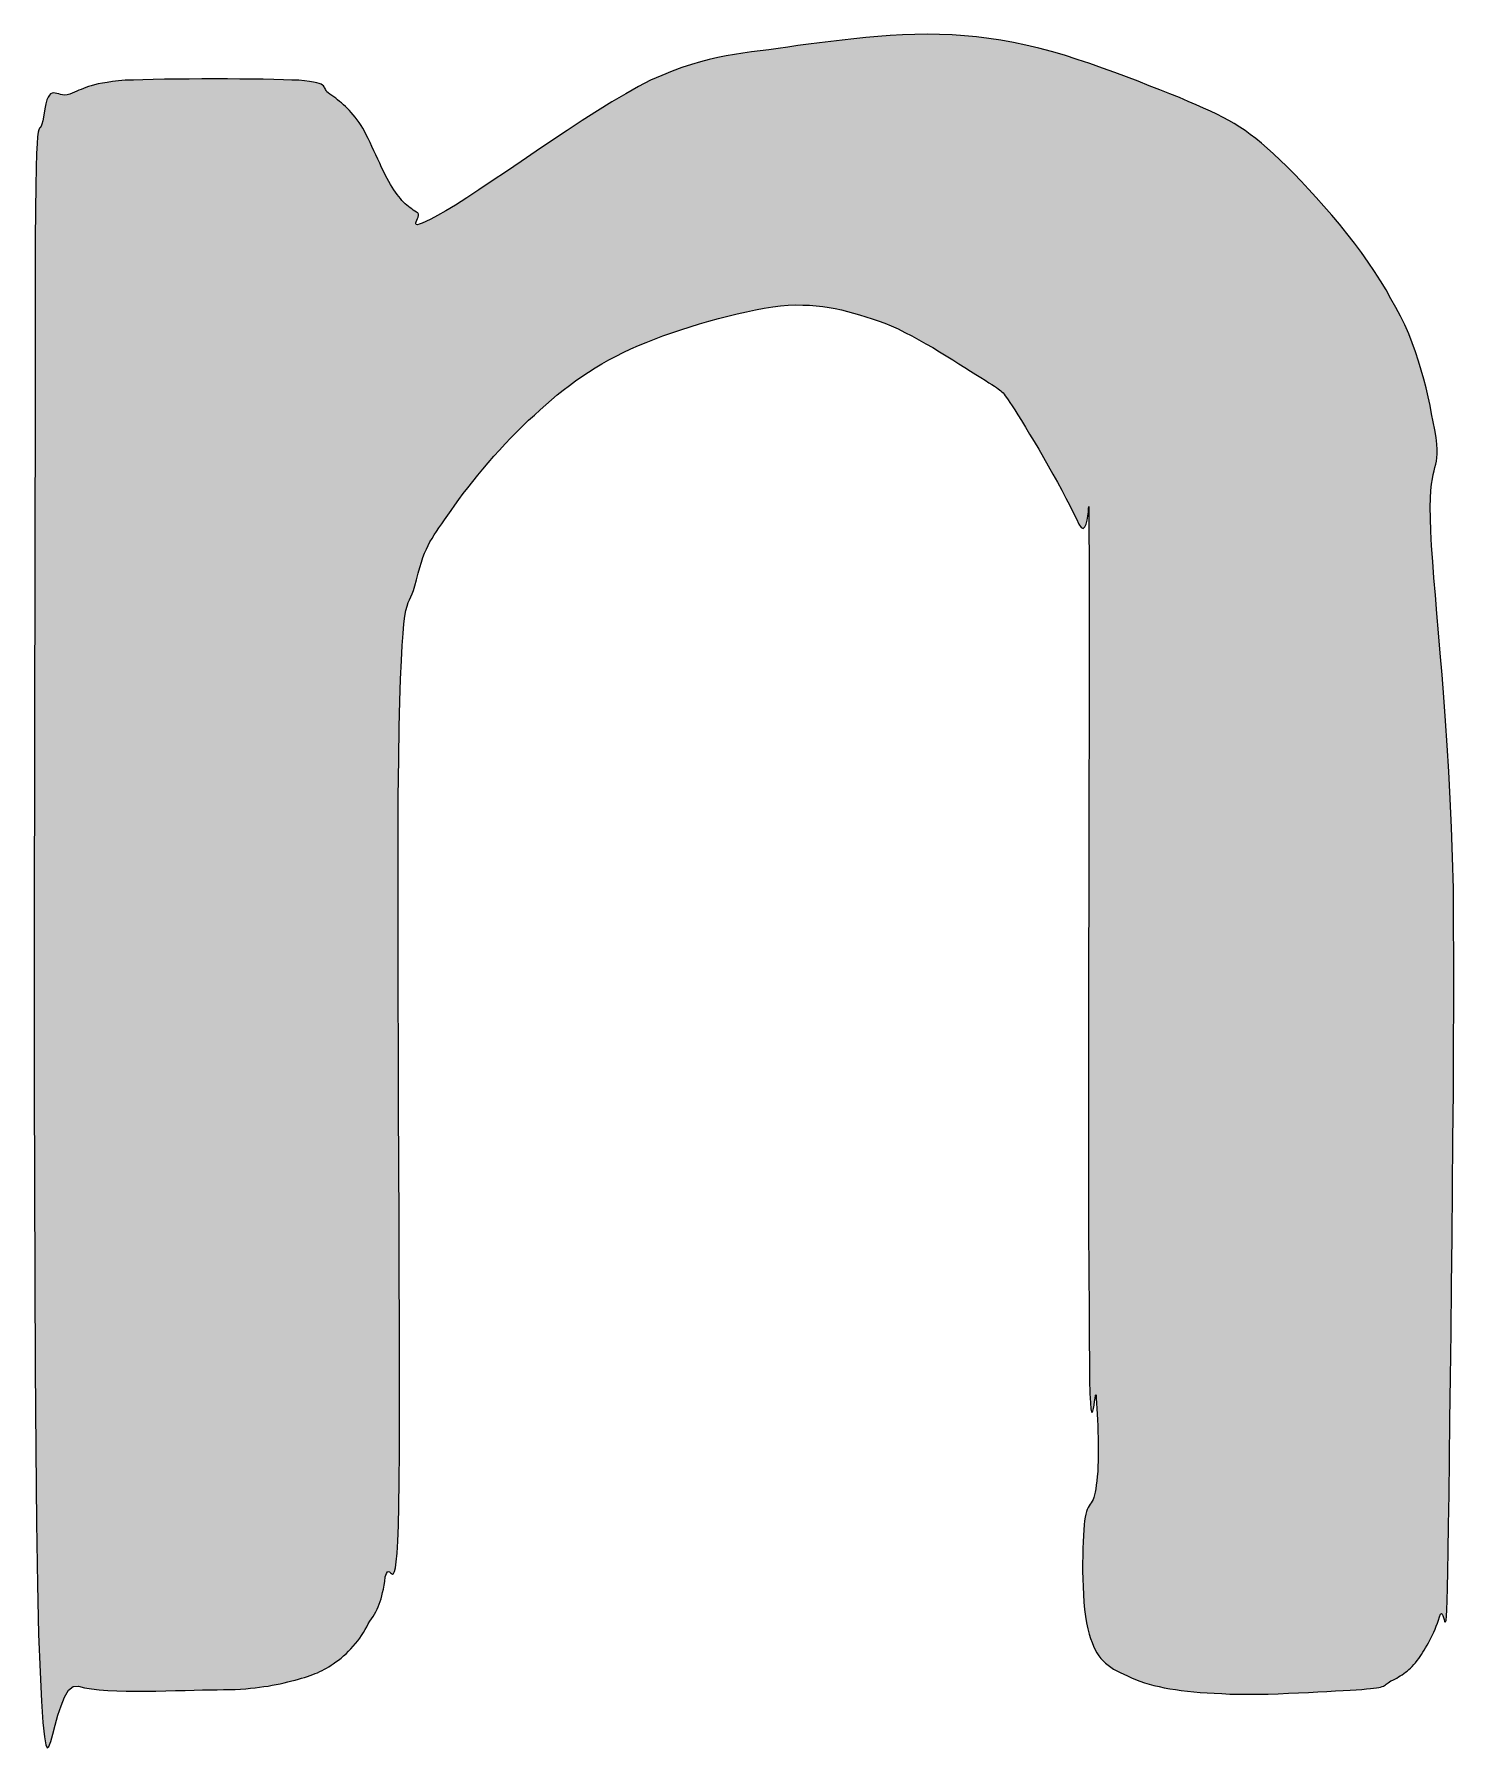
# Model space of a CAD drawing. Header units: millimetres. Extents: x 0 to 841, y 0 to 594.
# Drawn here: x 719.154 to 720.798, y 51.776 to 53.759 of the extents above; entities that cross this region are included whole.
import ezdxf

# ---------------------------------------------------------------- set-up
doc = ezdxf.new("R2010")
doc.units = ezdxf.units.MM
doc.layers.add('291-E-TEXTOS', color=7, linetype='Continuous')
doc.layers.add('291-G-ROTULO', color=7, linetype='Continuous')

msp = doc.modelspace()

# ---------------------------------------------------------------- hatches: boundary and pattern name
at = {"layer": '291-G-ROTULO', "true_color": 0xec5a2f}
msp.add_hatch(color=7, dxfattribs=at).paths.add_polyline_path([(720.5687, 53.6382), (720.5624, 53.643), (720.5563, 53.6475), (720.5501, 53.6516), (720.5439, 53.6555), (720.5375, 53.6592), (720.5308, 53.6627), (720.5238, 53.6663), (720.5164, 53.6698), (720.5084, 53.6734), (720.4998, 53.6772), (720.4905, 53.6813), (720.4804, 53.6856), (720.4694, 53.6899), (720.4578, 53.6945), (720.4455, 53.6994), (720.4326, 53.7045), (720.4192, 53.7096), (720.4054, 53.7148), (720.3912, 53.7199), (720.3767, 53.725), (720.3621, 53.7299), (720.3472, 53.7346), (720.3324, 53.7389), (720.3175, 53.7429), (720.3027, 53.7465), (720.2881, 53.7495), (720.2737, 53.752), (720.2595, 53.7539), (720.2455, 53.7558), (720.2314, 53.7573), (720.2171, 53.7583), (720.2027, 53.7588), (720.1884, 53.759), (720.174, 53.7587), (720.1596, 53.7582), (720.1454, 53.7574), (720.1312, 53.7563), (720.1172, 53.7551), (720.1034, 53.7537), (720.0899, 53.7522), (720.0766, 53.7506), (720.0636, 53.749), (720.051, 53.7474), (720.0387, 53.7458), (720.027, 53.7441), (720.0158, 53.7425), (720.0051, 53.7411), (719.9948, 53.7398), (719.9848, 53.7385), (719.975, 53.7372), (719.9653, 53.7357), (719.9557, 53.734), (719.9459, 53.7321), (719.936, 53.7299), (719.9259, 53.7272), (719.9154, 53.7241), (719.9044, 53.7205), (719.893, 53.7162), (719.8809, 53.7113), (719.8681, 53.7057), (719.8542, 53.6986), (719.8392, 53.6901), (719.8232, 53.6806), (719.8064, 53.6702), (719.789, 53.6591), (719.7713, 53.6475), (719.7534, 53.6356), (719.7356, 53.6236), (719.7181, 53.6118), (719.7011, 53.6002), (719.6847, 53.5892), (719.6693, 53.5789), (719.6551, 53.5696), (719.6421, 53.5613), (719.6308, 53.5544), (719.6212, 53.5491), (719.6137, 53.5451), (719.6079, 53.5422), (719.6034, 53.5402), (719.6002, 53.539), (719.598, 53.5385), (719.5968, 53.5387), (719.5963, 53.5394), (719.5963, 53.5406), (719.5968, 53.542), (719.5975, 53.5437), (719.5982, 53.5455), (719.5989, 53.5474), (719.5992, 53.5492), (719.5992, 53.5508), (719.5985, 53.5521), (719.5971, 53.5531), (719.5952, 53.5543), (719.5933, 53.5555), (719.5914, 53.5568), (719.5895, 53.5581), (719.5877, 53.5596), (719.5858, 53.5612), (719.5839, 53.5628), (719.582, 53.5647), (719.5801, 53.5666), (719.5783, 53.5687), (719.5764, 53.571), (719.5745, 53.5734), (719.5726, 53.5761), (719.5707, 53.5789), (719.5688, 53.582), (719.567, 53.5852), (719.565, 53.5885), (719.563, 53.5921), (719.5609, 53.5961), (719.5588, 53.6004), (719.5566, 53.6049), (719.5544, 53.6096), (719.5522, 53.6145), (719.5499, 53.6194), (719.5476, 53.6242), (719.5454, 53.6291), (719.5432, 53.6338), (719.541, 53.6383), (719.5389, 53.6426), (719.5368, 53.6466), (719.5348, 53.6502), (719.5328, 53.6535), (719.5306, 53.6568), (719.5283, 53.6599), (719.5261, 53.6628), (719.5238, 53.6656), (719.5215, 53.6683), (719.5193, 53.6707), (719.517, 53.6731), (719.5148, 53.6753), (719.5125, 53.6774), (719.5102, 53.6794), (719.508, 53.6813), (719.5057, 53.6831), (719.5035, 53.6849), (719.5012, 53.6865), (719.499, 53.6881), (719.4967, 53.6896), (719.4947, 53.6911), (719.4933, 53.6925), (719.4923, 53.6937), (719.4916, 53.695), (719.4911, 53.6961), (719.4906, 53.6972), (719.49, 53.6982), (719.4892, 53.6992), (719.488, 53.7001), (719.4865, 53.701), (719.4843, 53.7018), (719.4815, 53.7026), (719.4778, 53.7034), (719.4731, 53.7042), (719.4675, 53.7049), (719.4606, 53.7057), (719.4525, 53.706), (719.4429, 53.7063), (719.4318, 53.7066), (719.4196, 53.7068), (719.4064, 53.707), (719.3925, 53.7071), (719.378, 53.7072), (719.3632, 53.7072), (719.3483, 53.7072), (719.3336, 53.7071), (719.3192, 53.707), (719.3053, 53.7068), (719.2922, 53.7066), (719.2801, 53.7063), (719.2693, 53.706), (719.2598, 53.7057), (719.252, 53.7049), (719.245, 53.7041), (719.2389, 53.7032), (719.2334, 53.7023), (719.2286, 53.7014), (719.2243, 53.7004), (719.2205, 53.6994), (719.2172, 53.6984), (719.2141, 53.6974), (719.2113, 53.6963), (719.2087, 53.6952), (719.2062, 53.6941), (719.2037, 53.693), (719.2011, 53.6919), (719.1985, 53.6907), (719.1956, 53.6896), (719.1927, 53.6888), (719.1899, 53.6886), (719.1873, 53.6888), (719.1849, 53.6892), (719.1827, 53.6899), (719.1806, 53.6905), (719.1786, 53.6909), (719.1768, 53.6911), (719.175, 53.6909), (719.1734, 53.6901), (719.1719, 53.6886), (719.1704, 53.6862), (719.1691, 53.6829), (719.1678, 53.6784), (719.1666, 53.6727), (719.1655, 53.6655), (719.1644, 53.6588), (719.1633, 53.6547), (719.1623, 53.6524), (719.1614, 53.6511), (719.1605, 53.6501), (719.1596, 53.6484), (719.1589, 53.6455), (719.1582, 53.6404), (719.1576, 53.6324), (719.157, 53.6208), (719.1565, 53.6046), (719.1561, 53.5831), (719.1558, 53.5556), (719.1556, 53.5212), (719.1555, 53.4791), (719.1554, 53.4286), (719.1554, 53.3662), (719.1553, 53.29), (719.1551, 53.2021), (719.1549, 53.1045), (719.1547, 52.9992), (719.1546, 52.8882), (719.1545, 52.7736), (719.1544, 52.6573), (719.1545, 52.5413), (719.1546, 52.4276), (719.1549, 52.3183), (719.1554, 52.2153), (719.1561, 52.1207), (719.157, 52.0364), (719.1581, 51.9645), (719.1594, 51.907), (719.1612, 51.8631), (719.1629, 51.8294), (719.1645, 51.8048), (719.1661, 51.7883), (719.1677, 51.7789), (719.1695, 51.7755), (719.1714, 51.7771), (719.1735, 51.7827), (719.1759, 51.7913), (719.1787, 51.8017), (719.1818, 51.8131), (719.1854, 51.8242), (719.1895, 51.8342), (719.1942, 51.842), (719.1996, 51.8465), (719.2056, 51.8467), (719.2126, 51.845), (719.2207, 51.8437), (719.2297, 51.8426), (719.2395, 51.8419), (719.2499, 51.8414), (719.2608, 51.8411), (719.2721, 51.8409), (719.2837, 51.841), (719.2952, 51.8411), (719.3068, 51.8413), (719.318, 51.8416), (719.329, 51.8419), (719.3394, 51.8422), (719.3492, 51.8425), (719.3582, 51.8427), (719.3662, 51.8427), (719.3735, 51.8428), (719.3805, 51.8429), (719.387, 51.8431), (719.3932, 51.8434), (719.3992, 51.8438), (719.4048, 51.8443), (719.4102, 51.8449), (719.4154, 51.8455), (719.4204, 51.8462), (719.4252, 51.8469), (719.4299, 51.8478), (719.4345, 51.8486), (719.4391, 51.8496), (719.4436, 51.8506), (719.448, 51.8517), (719.4525, 51.8528), (719.4566, 51.8539), (719.4604, 51.8549), (719.464, 51.856), (719.4674, 51.857), (719.4707, 51.8581), (719.4738, 51.8591), (719.4768, 51.8602), (719.4796, 51.8613), (719.4824, 51.8624), (719.4851, 51.8637), (719.4878, 51.8649), (719.4904, 51.8663), (719.4929, 51.8678), (719.4955, 51.8693), (719.4981, 51.871), (719.5007, 51.8728), (719.5037, 51.8748), (719.5067, 51.877), (719.5097, 51.8793), (719.5126, 51.8817), (719.5155, 51.8843), (719.5184, 51.8871), (719.5211, 51.8899), (719.5238, 51.8929), (719.5264, 51.896), (719.5289, 51.8991), (719.5312, 51.9023), (719.5335, 51.9056), (719.5356, 51.9089), (719.5375, 51.9122), (719.5393, 51.9156), (719.5409, 51.919), (719.543, 51.922), (719.545, 51.9248), (719.5468, 51.9276), (719.5485, 51.9303), (719.55, 51.933), (719.5515, 51.9358), (719.5527, 51.9386), (719.5539, 51.9416), (719.555, 51.9447), (719.556, 51.9479), (719.5569, 51.9514), (719.5578, 51.9551), (719.5586, 51.9591), (719.5594, 51.9635), (719.5602, 51.9681), (719.5609, 51.9732), (719.5621, 51.9773), (719.5633, 51.9793), (719.5645, 51.9797), (719.5657, 51.9792), (719.5669, 51.9781), (719.5681, 51.9771), (719.5693, 51.9766), (719.5705, 51.9772), (719.5716, 51.9794), (719.5726, 51.9838), (719.5736, 51.9907), (719.5745, 52.0009), (719.5753, 52.0147), (719.576, 52.0328), (719.5766, 52.0556), (719.577, 52.0836), (719.5773, 52.1186), (719.5774, 52.1612), (719.5774, 52.2104), (719.5773, 52.265), (719.5771, 52.3239), (719.5768, 52.3862), (719.5765, 52.4508), (719.5762, 52.5165), (719.576, 52.5823), (719.5758, 52.6472), (719.5756, 52.7101), (719.5756, 52.7699), (719.5757, 52.8255), (719.5759, 52.876), (719.5764, 52.9201), (719.577, 52.9569), (719.5778, 52.9871), (719.5786, 53.0126), (719.5795, 53.0339), (719.5804, 53.0513), (719.5814, 53.0654), (719.5825, 53.0765), (719.5836, 53.0852), (719.5848, 53.0919), (719.586, 53.097), (719.5874, 53.1011), (719.5888, 53.1044), (719.5903, 53.1076), (719.5918, 53.1111), (719.5935, 53.1152), (719.5952, 53.1206), (719.5971, 53.1275), (719.5989, 53.135), (719.6008, 53.1418), (719.6026, 53.1478), (719.6045, 53.1533), (719.6064, 53.1584), (719.6084, 53.163), (719.6104, 53.1673), (719.6126, 53.1714), (719.615, 53.1754), (719.6175, 53.1794), (719.6201, 53.1835), (719.623, 53.1877), (719.6262, 53.1921), (719.6296, 53.1969), (719.6332, 53.2021), (719.6372, 53.2078), (719.6415, 53.214), (719.6462, 53.2205), (719.6512, 53.2272), (719.6565, 53.2341), (719.6621, 53.2412), (719.6679, 53.2484), (719.6739, 53.2557), (719.6801, 53.263), (719.6865, 53.2704), (719.693, 53.2777), (719.6997, 53.2849), (719.7064, 53.2919), (719.7132, 53.2989), (719.72, 53.3056), (719.7268, 53.3121), (719.7336, 53.3182), (719.74, 53.3242), (719.7466, 53.3301), (719.7532, 53.3358), (719.76, 53.3415), (719.7669, 53.347), (719.774, 53.3525), (719.7812, 53.3577), (719.7885, 53.3629), (719.7961, 53.3679), (719.8037, 53.3728), (719.8116, 53.3775), (719.8197, 53.382), (719.828, 53.3864), (719.8364, 53.3906), (719.8451, 53.3947), (719.854, 53.3985), (719.863, 53.4023), (719.8724, 53.406), (719.8822, 53.4097), (719.8925, 53.4134), (719.903, 53.4169), (719.9137, 53.4204), (719.9246, 53.4237), (719.9356, 53.4269), (719.9466, 53.4299), (719.9576, 53.4327), (719.9684, 53.4354), (719.9791, 53.4378), (719.9895, 53.4399), (719.9996, 53.4418), (720.0094, 53.4434), (720.0186, 53.4447), (720.0275, 53.4453), (720.036, 53.4456), (720.0442, 53.4455), (720.0521, 53.4452), (720.0598, 53.4447), (720.0673, 53.4438), (720.0747, 53.4427), (720.0819, 53.4414), (720.089, 53.4399), (720.096, 53.4382), (720.1031, 53.4363), (720.1101, 53.4343), (720.1172, 53.432), (720.1244, 53.4297), (720.1317, 53.4272), (720.1391, 53.4246), (720.1467, 53.4214), (720.1546, 53.4178), (720.1625, 53.4139), (720.1706, 53.4098), (720.1786, 53.4054), (720.1867, 53.4008), (720.1947, 53.3962), (720.2026, 53.3915), (720.2103, 53.3868), (720.2178, 53.3822), (720.2251, 53.3776), (720.232, 53.3732), (720.2385, 53.3691), (720.2447, 53.3652), (720.2504, 53.3616), (720.2555, 53.3584), (720.2597, 53.3556), (720.2632, 53.3534), (720.2661, 53.3515), (720.2685, 53.3499), (720.2705, 53.3486), (720.2722, 53.3474), (720.2736, 53.3463), (720.2749, 53.3451), (720.2761, 53.3438), (720.2773, 53.3423), (720.2786, 53.3405), (720.2801, 53.3383), (720.2819, 53.3357), (720.284, 53.3326), (720.2866, 53.3288), (720.2897, 53.3243), (720.2933, 53.3185), (720.2975, 53.3118), (720.302, 53.3043), (720.3069, 53.2962), (720.3121, 53.2875), (720.3174, 53.2785), (720.3228, 53.2691), (720.3283, 53.2595), (720.3337, 53.2499), (720.339, 53.2404), (720.3441, 53.2311), (720.3489, 53.2221), (720.3534, 53.2135), (720.3575, 53.2055), (720.361, 53.1982), (720.3639, 53.1918), (720.3667, 53.1879), (720.369, 53.187), (720.3708, 53.1886), (720.3723, 53.1919), (720.3734, 53.1964), (720.3743, 53.2013), (720.3749, 53.206), (720.3752, 53.2098), (720.3754, 53.2122), (720.3755, 53.2123), (720.3755, 53.2097), (720.3755, 53.2036), (720.3755, 53.1934), (720.3755, 53.1784), (720.3757, 53.158), (720.376, 53.1315), (720.376, 53.0976), (720.3759, 53.0552), (720.3758, 53.0056), (720.3757, 52.95), (720.3756, 52.8896), (720.3755, 52.8256), (720.3753, 52.7591), (720.3752, 52.6914), (720.3752, 52.6236), (720.3751, 52.557), (720.3751, 52.4927), (720.3751, 52.432), (720.3752, 52.376), (720.3754, 52.3259), (720.3757, 52.2829), (720.376, 52.2482), (720.3761, 52.2216), (720.3763, 52.2009), (720.3767, 52.1855), (720.3772, 52.1746), (720.3778, 52.1678), (720.3785, 52.1644), (720.3792, 52.1637), (720.38, 52.1652), (720.3807, 52.1682), (720.3815, 52.1721), (720.3822, 52.1763), (720.3828, 52.1802), (720.3833, 52.1831), (720.3837, 52.1845), (720.3839, 52.1836), (720.384, 52.18), (720.3844, 52.1742), (720.3848, 52.168), (720.3851, 52.1616), (720.3854, 52.155), (720.3857, 52.1482), (720.386, 52.1413), (720.3861, 52.1344), (720.3863, 52.1275), (720.3863, 52.1207), (720.3863, 52.114), (720.3862, 52.1075), (720.386, 52.1012), (720.3857, 52.0952), (720.3852, 52.0896), (720.3847, 52.0844), (720.384, 52.0796), (720.3835, 52.0751), (720.3829, 52.0713), (720.3821, 52.0681), (720.3813, 52.0653), (720.3803, 52.063), (720.3792, 52.0609), (720.3781, 52.0591), (720.377, 52.0573), (720.3759, 52.0555), (720.3748, 52.0535), (720.3737, 52.0513), (720.3727, 52.0488), (720.3718, 52.0459), (720.3711, 52.0424), (720.3704, 52.0383), (720.37, 52.0334), (720.3696, 52.0277), (720.3692, 52.0212), (720.3689, 52.0139), (720.3686, 52.006), (720.3684, 51.9977), (720.3683, 51.989), (720.3683, 51.98), (720.3685, 51.9709), (720.3687, 51.9618), (720.3691, 51.9528), (720.3697, 51.944), (720.3705, 51.9355), (720.3715, 51.9274), (720.3728, 51.9199), (720.3742, 51.913), (720.376, 51.907), (720.3775, 51.9019), (720.3792, 51.8972), (720.381, 51.8929), (720.3829, 51.889), (720.3849, 51.8854), (720.3871, 51.882), (720.3895, 51.8789), (720.392, 51.8761), (720.3948, 51.8735), (720.3977, 51.871), (720.4008, 51.8687), (720.4042, 51.8666), (720.4078, 51.8645), (720.4117, 51.8626), (720.4158, 51.8607), (720.4201, 51.8588), (720.4248, 51.8566), (720.4296, 51.8545), (720.4346, 51.8526), (720.4398, 51.8508), (720.4452, 51.8492), (720.4508, 51.8477), (720.4567, 51.8463), (720.4628, 51.845), (720.4691, 51.8438), (720.4757, 51.8428), (720.4825, 51.8418), (720.4896, 51.841), (720.4969, 51.8403), (720.5045, 51.8396), (720.5124, 51.8391), (720.5205, 51.8387), (720.5293, 51.8381), (720.5389, 51.8376), (720.5492, 51.8374), (720.5601, 51.8374), (720.5714, 51.8375), (720.583, 51.8377), (720.5948, 51.838), (720.6066, 51.8385), (720.6183, 51.839), (720.6297, 51.8395), (720.6407, 51.8401), (720.6512, 51.8407), (720.6611, 51.8413), (720.6701, 51.8418), (720.6782, 51.8423), (720.6851, 51.8427), (720.6914, 51.8431), (720.6968, 51.8435), (720.7014, 51.8439), (720.7052, 51.8443), (720.7084, 51.8447), (720.7111, 51.8452), (720.7132, 51.8457), (720.715, 51.8462), (720.7165, 51.8468), (720.7177, 51.8475), (720.7188, 51.8482), (720.7199, 51.8489), (720.721, 51.8498), (720.7222, 51.8507), (720.7236, 51.8517), (720.7253, 51.8528), (720.7275, 51.8539), (720.7297, 51.855), (720.7319, 51.8562), (720.734, 51.8574), (720.7361, 51.8586), (720.7381, 51.86), (720.7401, 51.8613), (720.7421, 51.8628), (720.7441, 51.8643), (720.746, 51.866), (720.7479, 51.8678), (720.7498, 51.8697), (720.7517, 51.8717), (720.7536, 51.8739), (720.7555, 51.8763), (720.7574, 51.8789), (720.7589, 51.8812), (720.7605, 51.8836), (720.7621, 51.8861), (720.7637, 51.8886), (720.7653, 51.8913), (720.767, 51.8941), (720.7686, 51.897), (720.7702, 51.8999), (720.7718, 51.903), (720.7733, 51.9061), (720.7749, 51.9094), (720.7763, 51.9127), (720.7777, 51.9162), (720.7791, 51.9197), (720.7803, 51.9233), (720.7815, 51.927), (720.7826, 51.93), (720.7836, 51.9309), (720.7845, 51.9302), (720.7853, 51.9285), (720.7861, 51.9262), (720.7868, 51.9238), (720.7874, 51.9218), (720.788, 51.9208), (720.7886, 51.9211), (720.7891, 51.9233), (720.7895, 51.9278), (720.79, 51.9352), (720.7904, 51.946), (720.7908, 51.9606), (720.7912, 51.9795), (720.7915, 52.0033), (720.792, 52.033), (720.7925, 52.0686), (720.793, 52.1096), (720.7936, 52.155), (720.7942, 52.2042), (720.7949, 52.2564), (720.7955, 52.3107), (720.7961, 52.3664), (720.7966, 52.4228), (720.7971, 52.479), (720.7975, 52.5343), (720.7977, 52.588), (720.7979, 52.6391), (720.798, 52.6871), (720.7978, 52.731), (720.7976, 52.7702), (720.7966, 52.8063), (720.7954, 52.8408), (720.794, 52.8738), (720.7924, 52.9054), (720.7905, 52.9355), (720.7886, 52.9642), (720.7866, 52.9916), (720.7845, 53.0176), (720.7824, 53.0424), (720.7804, 53.0659), (720.7785, 53.0883), (720.7767, 53.1095), (720.775, 53.1296), (720.7736, 53.1487), (720.7724, 53.1667), (720.7715, 53.1837), (720.7709, 53.1987), (720.7708, 53.2114), (720.771, 53.222), (720.7716, 53.2309), (720.7723, 53.2382), (720.7732, 53.2443), (720.7742, 53.2494), (720.7752, 53.2537), (720.7762, 53.2576), (720.7772, 53.2612), (720.7779, 53.2648), (720.7785, 53.2687), (720.7788, 53.2731), (720.7788, 53.2783), (720.7784, 53.2846), (720.7775, 53.2921), (720.7759, 53.301), (720.7743, 53.3102), (720.7724, 53.3196), (720.7705, 53.3294), (720.7683, 53.3393), (720.7659, 53.3495), (720.7633, 53.3598), (720.7604, 53.3702), (720.7573, 53.3807), (720.7538, 53.3912), (720.75, 53.4017), (720.7459, 53.4121), (720.7413, 53.4225), (720.7364, 53.4327), (720.7311, 53.4428), (720.7253, 53.4527), (720.7197, 53.4631), (720.7133, 53.4736), (720.7064, 53.4844), (720.699, 53.4953), (720.6911, 53.5063), (720.6829, 53.5173), (720.6743, 53.5282), (720.6656, 53.5391), (720.6567, 53.5497), (720.6477, 53.56), (720.6387, 53.5701), (720.6299, 53.5798), (720.6212, 53.589), (720.6127, 53.5977), (720.6046, 53.6058), (720.5968, 53.6133), (720.5892, 53.6205), (720.582, 53.627), (720.5752, 53.6328)])

# ---------------------------------------------------------------- linework, layer by layer
at = {"layer": '291-E-TEXTOS'}
msp.add_lwpolyline([(720.5968, 53.6133), (720.5892, 53.6205), (720.582, 53.627), (720.5752, 53.6328), (720.5687, 53.6382), (720.5624, 53.643), (720.5563, 53.6475), (720.5501, 53.6516), (720.5439, 53.6555), (720.5375, 53.6592), (720.5308, 53.6627), (720.5238, 53.6663), (720.5164, 53.6698), (720.5084, 53.6734), (720.4998, 53.6772), (720.4905, 53.6813), (720.4804, 53.6856), (720.4694, 53.6899), (720.4578, 53.6945), (720.4455, 53.6994), (720.4326, 53.7045), (720.4192, 53.7096), (720.4054, 53.7148), (720.3912, 53.7199), (720.3767, 53.725), (720.3621, 53.7299), (720.3472, 53.7346), (720.3324, 53.7389), (720.3175, 53.7429), (720.3027, 53.7465), (720.2881, 53.7495), (720.2737, 53.752), (720.2595, 53.7539), (720.2455, 53.7558), (720.2314, 53.7573), (720.2171, 53.7583), (720.2027, 53.7588), (720.1884, 53.759), (720.174, 53.7587), (720.1596, 53.7582), (720.1454, 53.7574), (720.1312, 53.7563), (720.1172, 53.7551), (720.1034, 53.7537), (720.0899, 53.7522), (720.0766, 53.7506), (720.0636, 53.749), (720.051, 53.7474), (720.0387, 53.7458), (720.027, 53.7441), (720.0158, 53.7425), (720.0051, 53.7411), (719.9948, 53.7398), (719.9848, 53.7385), (719.975, 53.7372), (719.9653, 53.7357), (719.9557, 53.734), (719.9459, 53.7321), (719.936, 53.7299), (719.9259, 53.7272), (719.9154, 53.7241), (719.9044, 53.7205), (719.893, 53.7162), (719.8809, 53.7113), (719.8681, 53.7057), (719.8542, 53.6986), (719.8392, 53.6901), (719.8232, 53.6806), (719.8064, 53.6702), (719.789, 53.6591), (719.7713, 53.6475), (719.7534, 53.6356), (719.7356, 53.6236), (719.7181, 53.6118), (719.7011, 53.6002), (719.6847, 53.5892), (719.6693, 53.5789), (719.6551, 53.5696), (719.6421, 53.5613), (719.6308, 53.5544), (719.6212, 53.5491), (719.6137, 53.5451), (719.6079, 53.5422), (719.6034, 53.5402), (719.6002, 53.539), (719.598, 53.5385), (719.5968, 53.5387), (719.5963, 53.5394), (719.5963, 53.5406), (719.5968, 53.542), (719.5975, 53.5437), (719.5982, 53.5455), (719.5989, 53.5474), (719.5992, 53.5492), (719.5992, 53.5508), (719.5985, 53.5521), (719.5971, 53.5531), (719.5952, 53.5543), (719.5933, 53.5555), (719.5914, 53.5568), (719.5895, 53.5581), (719.5877, 53.5596), (719.5858, 53.5612), (719.5839, 53.5628), (719.582, 53.5647), (719.5801, 53.5666), (719.5783, 53.5687), (719.5764, 53.571), (719.5745, 53.5734), (719.5726, 53.5761), (719.5707, 53.5789), (719.5688, 53.582), (719.567, 53.5852), (719.565, 53.5885), (719.563, 53.5921), (719.5609, 53.5961), (719.5588, 53.6004), (719.5566, 53.6049), (719.5544, 53.6096), (719.5522, 53.6145), (719.5499, 53.6194), (719.5476, 53.6242), (719.5454, 53.6291), (719.5432, 53.6338), (719.541, 53.6383), (719.5389, 53.6426), (719.5368, 53.6466), (719.5348, 53.6502), (719.5328, 53.6535), (719.5306, 53.6568), (719.5283, 53.6599), (719.5261, 53.6628), (719.5238, 53.6656), (719.5215, 53.6683), (719.5193, 53.6707), (719.517, 53.6731), (719.5148, 53.6753), (719.5125, 53.6774), (719.5102, 53.6794), (719.508, 53.6813), (719.5057, 53.6831), (719.5035, 53.6849), (719.5012, 53.6865), (719.499, 53.6881), (719.4967, 53.6896), (719.4947, 53.6911), (719.4933, 53.6925), (719.4923, 53.6937), (719.4916, 53.695), (719.4911, 53.6961), (719.4906, 53.6972), (719.49, 53.6982), (719.4892, 53.6992), (719.488, 53.7001), (719.4865, 53.701), (719.4843, 53.7018), (719.4815, 53.7026), (719.4778, 53.7034), (719.4731, 53.7042), (719.4675, 53.7049), (719.4606, 53.7057), (719.4525, 53.706), (719.4429, 53.7063), (719.4318, 53.7066), (719.4196, 53.7068), (719.4064, 53.707), (719.3925, 53.7071), (719.378, 53.7072), (719.3632, 53.7072), (719.3483, 53.7072), (719.3336, 53.7071), (719.3192, 53.707), (719.3053, 53.7068), (719.2922, 53.7066), (719.2801, 53.7063), (719.2693, 53.706), (719.2598, 53.7057), (719.252, 53.7049), (719.245, 53.7041), (719.2389, 53.7032), (719.2334, 53.7023), (719.2286, 53.7014), (719.2243, 53.7004), (719.2205, 53.6994), (719.2172, 53.6984), (719.2141, 53.6974), (719.2113, 53.6963), (719.2087, 53.6952), (719.2062, 53.6941), (719.2037, 53.693), (719.2011, 53.6919), (719.1985, 53.6907), (719.1956, 53.6896), (719.1927, 53.6888), (719.1899, 53.6886), (719.1873, 53.6888), (719.1849, 53.6892), (719.1827, 53.6899), (719.1806, 53.6905), (719.1786, 53.6909), (719.1768, 53.6911), (719.175, 53.6909), (719.1734, 53.6901), (719.1719, 53.6886), (719.1704, 53.6862), (719.1691, 53.6829), (719.1678, 53.6784), (719.1666, 53.6727), (719.1655, 53.6655), (719.1644, 53.6588), (719.1633, 53.6547), (719.1623, 53.6524), (719.1614, 53.6511), (719.1605, 53.6501), (719.1596, 53.6484), (719.1589, 53.6455), (719.1582, 53.6404), (719.1576, 53.6324), (719.157, 53.6208), (719.1565, 53.6046), (719.1561, 53.5831), (719.1558, 53.5556), (719.1556, 53.5212), (719.1555, 53.4791), (719.1554, 53.4286), (719.1554, 53.3662), (719.1553, 53.29), (719.1551, 53.2021), (719.1549, 53.1045), (719.1547, 52.9992), (719.1546, 52.8882), (719.1545, 52.7736), (719.1544, 52.6573), (719.1545, 52.5413), (719.1546, 52.4276), (719.1549, 52.3183), (719.1554, 52.2153), (719.1561, 52.1207), (719.157, 52.0364), (719.1581, 51.9645), (719.1594, 51.907), (719.1612, 51.8631), (719.1629, 51.8294), (719.1645, 51.8048), (719.1661, 51.7883), (719.1677, 51.7789), (719.1695, 51.7755), (719.1714, 51.7771), (719.1735, 51.7827), (719.1759, 51.7913), (719.1787, 51.8017), (719.1818, 51.8131), (719.1854, 51.8242), (719.1895, 51.8342), (719.1942, 51.842), (719.1996, 51.8465), (719.2056, 51.8467), (719.2126, 51.845), (719.2207, 51.8437), (719.2297, 51.8426), (719.2395, 51.8419), (719.2499, 51.8414), (719.2608, 51.8411), (719.2721, 51.8409), (719.2837, 51.841), (719.2952, 51.8411), (719.3068, 51.8413), (719.318, 51.8416), (719.329, 51.8419), (719.3394, 51.8422), (719.3492, 51.8425), (719.3582, 51.8427), (719.3662, 51.8427), (719.3735, 51.8428), (719.3805, 51.8429), (719.387, 51.8431), (719.3932, 51.8434), (719.3992, 51.8438), (719.4048, 51.8443), (719.4102, 51.8449), (719.4154, 51.8455), (719.4204, 51.8462), (719.4252, 51.8469), (719.4299, 51.8478), (719.4345, 51.8486), (719.4391, 51.8496), (719.4436, 51.8506), (719.448, 51.8517), (719.4525, 51.8528), (719.4566, 51.8539), (719.4604, 51.8549), (719.464, 51.856), (719.4674, 51.857), (719.4707, 51.8581), (719.4738, 51.8591), (719.4768, 51.8602), (719.4796, 51.8613), (719.4824, 51.8624), (719.4851, 51.8637), (719.4878, 51.8649), (719.4904, 51.8663), (719.4929, 51.8678), (719.4955, 51.8693), (719.4981, 51.871), (719.5007, 51.8728), (719.5037, 51.8748), (719.5067, 51.877), (719.5097, 51.8793), (719.5126, 51.8817), (719.5155, 51.8843), (719.5184, 51.8871), (719.5211, 51.8899), (719.5238, 51.8929), (719.5264, 51.896), (719.5289, 51.8991), (719.5312, 51.9023), (719.5335, 51.9056), (719.5356, 51.9089), (719.5375, 51.9122), (719.5393, 51.9156), (719.5409, 51.919), (719.543, 51.922), (719.545, 51.9248), (719.5468, 51.9276), (719.5485, 51.9303), (719.55, 51.933), (719.5515, 51.9358), (719.5527, 51.9386), (719.5539, 51.9416), (719.555, 51.9447), (719.556, 51.9479), (719.5569, 51.9514), (719.5578, 51.9551), (719.5586, 51.9591), (719.5594, 51.9635), (719.5602, 51.9681), (719.5609, 51.9732), (719.5621, 51.9773), (719.5633, 51.9793), (719.5645, 51.9797), (719.5657, 51.9792), (719.5669, 51.9781), (719.5681, 51.9771), (719.5693, 51.9766), (719.5705, 51.9772), (719.5716, 51.9794), (719.5726, 51.9838), (719.5736, 51.9907), (719.5745, 52.0009), (719.5753, 52.0147), (719.576, 52.0328), (719.5766, 52.0556), (719.577, 52.0836), (719.5773, 52.1186), (719.5774, 52.1612), (719.5774, 52.2104), (719.5773, 52.265), (719.5771, 52.3239), (719.5768, 52.3862), (719.5765, 52.4508), (719.5762, 52.5165), (719.576, 52.5823), (719.5758, 52.6472), (719.5756, 52.7101), (719.5756, 52.7699), (719.5757, 52.8255), (719.5759, 52.876), (719.5764, 52.9201), (719.577, 52.9569), (719.5778, 52.9871), (719.5786, 53.0126), (719.5795, 53.0339), (719.5804, 53.0513), (719.5814, 53.0654), (719.5825, 53.0765), (719.5836, 53.0852), (719.5848, 53.0919), (719.586, 53.097), (719.5874, 53.1011), (719.5888, 53.1044), (719.5903, 53.1076), (719.5918, 53.1111), (719.5935, 53.1152), (719.5952, 53.1206), (719.5971, 53.1275), (719.5989, 53.135), (719.6008, 53.1418), (719.6026, 53.1478), (719.6045, 53.1533), (719.6064, 53.1584), (719.6084, 53.163), (719.6104, 53.1673), (719.6126, 53.1714), (719.615, 53.1754), (719.6175, 53.1794), (719.6201, 53.1835), (719.623, 53.1877), (719.6262, 53.1921), (719.6296, 53.1969), (719.6332, 53.2021), (719.6372, 53.2078), (719.6415, 53.214), (719.6462, 53.2205), (719.6512, 53.2272), (719.6565, 53.2341), (719.6621, 53.2412), (719.6679, 53.2484), (719.6739, 53.2557), (719.6801, 53.263), (719.6865, 53.2704), (719.693, 53.2777), (719.6997, 53.2849), (719.7064, 53.2919), (719.7132, 53.2989), (719.72, 53.3056), (719.7268, 53.3121), (719.7336, 53.3182), (719.74, 53.3242), (719.7466, 53.3301), (719.7532, 53.3358), (719.76, 53.3415), (719.7669, 53.347), (719.774, 53.3525), (719.7812, 53.3577), (719.7885, 53.3629), (719.7961, 53.3679), (719.8037, 53.3728), (719.8116, 53.3775), (719.8197, 53.382), (719.828, 53.3864), (719.8364, 53.3906), (719.8451, 53.3947), (719.854, 53.3985), (719.863, 53.4023), (719.8724, 53.406), (719.8822, 53.4097), (719.8925, 53.4134), (719.903, 53.4169), (719.9137, 53.4204), (719.9246, 53.4237), (719.9356, 53.4269), (719.9466, 53.4299), (719.9576, 53.4327), (719.9684, 53.4354), (719.9791, 53.4378), (719.9895, 53.4399), (719.9996, 53.4418), (720.0094, 53.4434), (720.0186, 53.4447), (720.0275, 53.4453), (720.036, 53.4456), (720.0442, 53.4455), (720.0521, 53.4452), (720.0598, 53.4447), (720.0673, 53.4438), (720.0747, 53.4427), (720.0819, 53.4414), (720.089, 53.4399), (720.096, 53.4382), (720.1031, 53.4363), (720.1101, 53.4343), (720.1172, 53.432), (720.1244, 53.4297), (720.1317, 53.4272), (720.1391, 53.4246), (720.1467, 53.4214), (720.1546, 53.4178), (720.1625, 53.4139), (720.1706, 53.4098), (720.1786, 53.4054), (720.1867, 53.4008), (720.1947, 53.3962), (720.2026, 53.3915), (720.2103, 53.3868), (720.2178, 53.3822), (720.2251, 53.3776), (720.232, 53.3732), (720.2385, 53.3691), (720.2447, 53.3652), (720.2504, 53.3616), (720.2555, 53.3584), (720.2597, 53.3556), (720.2632, 53.3534), (720.2661, 53.3515), (720.2685, 53.3499), (720.2705, 53.3486), (720.2722, 53.3474), (720.2736, 53.3463), (720.2749, 53.3451), (720.2761, 53.3438), (720.2773, 53.3423), (720.2786, 53.3405), (720.2801, 53.3383), (720.2819, 53.3357), (720.284, 53.3326), (720.2866, 53.3288), (720.2897, 53.3243), (720.2933, 53.3185), (720.2975, 53.3118), (720.302, 53.3043), (720.3069, 53.2962), (720.3121, 53.2875), (720.3174, 53.2785), (720.3228, 53.2691), (720.3283, 53.2595), (720.3337, 53.2499), (720.339, 53.2404), (720.3441, 53.2311), (720.3489, 53.2221), (720.3534, 53.2135), (720.3575, 53.2055), (720.361, 53.1982), (720.3639, 53.1918), (720.3667, 53.1879), (720.369, 53.187), (720.3708, 53.1886), (720.3723, 53.1919), (720.3734, 53.1964), (720.3743, 53.2013), (720.3749, 53.206), (720.3752, 53.2098), (720.3754, 53.2122), (720.3755, 53.2123), (720.3755, 53.2097), (720.3755, 53.2036), (720.3755, 53.1934), (720.3755, 53.1784), (720.3757, 53.158), (720.376, 53.1315), (720.376, 53.0976), (720.3759, 53.0552), (720.3758, 53.0056), (720.3757, 52.95), (720.3756, 52.8896), (720.3755, 52.8256), (720.3753, 52.7591), (720.3752, 52.6914), (720.3752, 52.6236), (720.3751, 52.557), (720.3751, 52.4927), (720.3751, 52.432), (720.3752, 52.376), (720.3754, 52.3259), (720.3757, 52.2829), (720.376, 52.2482), (720.3761, 52.2216), (720.3763, 52.2009), (720.3767, 52.1855), (720.3772, 52.1746), (720.3778, 52.1678), (720.3785, 52.1644), (720.3792, 52.1637), (720.38, 52.1652), (720.3807, 52.1682), (720.3815, 52.1721), (720.3822, 52.1763), (720.3828, 52.1802), (720.3833, 52.1831), (720.3837, 52.1845), (720.3839, 52.1836), (720.384, 52.18), (720.3844, 52.1742), (720.3848, 52.168), (720.3851, 52.1616), (720.3854, 52.155), (720.3857, 52.1482), (720.386, 52.1413), (720.3861, 52.1344), (720.3863, 52.1275), (720.3863, 52.1207), (720.3863, 52.114), (720.3862, 52.1075), (720.386, 52.1012), (720.3857, 52.0952), (720.3852, 52.0896), (720.3847, 52.0844), (720.384, 52.0796), (720.3835, 52.0751), (720.3829, 52.0713), (720.3821, 52.0681), (720.3813, 52.0653), (720.3803, 52.063), (720.3792, 52.0609), (720.3781, 52.0591), (720.377, 52.0573), (720.3759, 52.0555), (720.3748, 52.0535), (720.3737, 52.0513), (720.3727, 52.0488), (720.3718, 52.0459), (720.3711, 52.0424), (720.3704, 52.0383), (720.37, 52.0334), (720.3696, 52.0277), (720.3692, 52.0212), (720.3689, 52.0139), (720.3686, 52.006), (720.3684, 51.9977), (720.3683, 51.989), (720.3683, 51.98), (720.3685, 51.9709), (720.3687, 51.9618), (720.3691, 51.9528), (720.3697, 51.944), (720.3705, 51.9355), (720.3715, 51.9274), (720.3728, 51.9199), (720.3742, 51.913), (720.376, 51.907), (720.3775, 51.9019), (720.3792, 51.8972), (720.381, 51.8929), (720.3829, 51.889), (720.3849, 51.8854), (720.3871, 51.882), (720.3895, 51.8789), (720.392, 51.8761), (720.3948, 51.8735), (720.3977, 51.871), (720.4008, 51.8687), (720.4042, 51.8666), (720.4078, 51.8645), (720.4117, 51.8626), (720.4158, 51.8607), (720.4201, 51.8588), (720.4248, 51.8566), (720.4296, 51.8545), (720.4346, 51.8526), (720.4398, 51.8508), (720.4452, 51.8492), (720.4508, 51.8477), (720.4567, 51.8463), (720.4628, 51.845), (720.4691, 51.8438), (720.4757, 51.8428), (720.4825, 51.8418), (720.4896, 51.841), (720.4969, 51.8403), (720.5045, 51.8396), (720.5124, 51.8391), (720.5205, 51.8387), (720.5293, 51.8381), (720.5389, 51.8376), (720.5492, 51.8374), (720.5601, 51.8374), (720.5714, 51.8375), (720.583, 51.8377), (720.5948, 51.838), (720.6066, 51.8385), (720.6183, 51.839), (720.6297, 51.8395), (720.6407, 51.8401), (720.6512, 51.8407), (720.6611, 51.8413), (720.6701, 51.8418), (720.6782, 51.8423), (720.6851, 51.8427), (720.6914, 51.8431), (720.6968, 51.8435), (720.7014, 51.8439), (720.7052, 51.8443), (720.7084, 51.8447), (720.7111, 51.8452), (720.7132, 51.8457), (720.715, 51.8462), (720.7165, 51.8468), (720.7177, 51.8475), (720.7188, 51.8482), (720.7199, 51.8489), (720.721, 51.8498), (720.7222, 51.8507), (720.7236, 51.8517), (720.7253, 51.8528), (720.7275, 51.8539), (720.7297, 51.855), (720.7319, 51.8562), (720.734, 51.8574), (720.7361, 51.8586), (720.7381, 51.86), (720.7401, 51.8613), (720.7421, 51.8628), (720.7441, 51.8643), (720.746, 51.866), (720.7479, 51.8678), (720.7498, 51.8697), (720.7517, 51.8717), (720.7536, 51.8739), (720.7555, 51.8763), (720.7574, 51.8789), (720.7589, 51.8812), (720.7605, 51.8836), (720.7621, 51.8861), (720.7637, 51.8886), (720.7653, 51.8913), (720.767, 51.8941), (720.7686, 51.897), (720.7702, 51.8999), (720.7718, 51.903), (720.7733, 51.9061), (720.7749, 51.9094), (720.7763, 51.9127), (720.7777, 51.9162), (720.7791, 51.9197), (720.7803, 51.9233), (720.7815, 51.927), (720.7826, 51.93), (720.7836, 51.9309), (720.7845, 51.9302), (720.7853, 51.9285), (720.7861, 51.9262), (720.7868, 51.9238), (720.7874, 51.9218), (720.788, 51.9208), (720.7886, 51.9211), (720.7891, 51.9233), (720.7895, 51.9278), (720.79, 51.9352), (720.7904, 51.946), (720.7908, 51.9606), (720.7912, 51.9795), (720.7915, 52.0033), (720.792, 52.033), (720.7925, 52.0686), (720.793, 52.1096), (720.7936, 52.155), (720.7942, 52.2042), (720.7949, 52.2564), (720.7955, 52.3107), (720.7961, 52.3664), (720.7966, 52.4228), (720.7971, 52.479), (720.7975, 52.5343), (720.7977, 52.588), (720.7979, 52.6391), (720.798, 52.6871), (720.7978, 52.731), (720.7976, 52.7702), (720.7966, 52.8063), (720.7954, 52.8408), (720.794, 52.8738), (720.7924, 52.9054), (720.7905, 52.9355), (720.7886, 52.9642), (720.7866, 52.9916), (720.7845, 53.0176), (720.7824, 53.0424), (720.7804, 53.0659), (720.7785, 53.0883), (720.7767, 53.1095), (720.775, 53.1296), (720.7736, 53.1487), (720.7724, 53.1667), (720.7715, 53.1837), (720.7709, 53.1987), (720.7708, 53.2114), (720.771, 53.222), (720.7716, 53.2309), (720.7723, 53.2382), (720.7732, 53.2443), (720.7742, 53.2494), (720.7752, 53.2537), (720.7762, 53.2576), (720.7772, 53.2612), (720.7779, 53.2648), (720.7785, 53.2687), (720.7788, 53.2731), (720.7788, 53.2783), (720.7784, 53.2846), (720.7775, 53.2921), (720.7759, 53.301), (720.7743, 53.3102), (720.7724, 53.3196), (720.7705, 53.3294), (720.7683, 53.3393), (720.7659, 53.3495), (720.7633, 53.3598), (720.7604, 53.3702), (720.7573, 53.3807), (720.7538, 53.3912), (720.75, 53.4017), (720.7459, 53.4121), (720.7413, 53.4225), (720.7364, 53.4327), (720.7311, 53.4428), (720.7253, 53.4527), (720.7197, 53.4631), (720.7133, 53.4736), (720.7064, 53.4844), (720.699, 53.4953), (720.6911, 53.5063), (720.6829, 53.5173), (720.6743, 53.5282), (720.6656, 53.5391), (720.6567, 53.5497), (720.6477, 53.56), (720.6387, 53.5701), (720.6299, 53.5798), (720.6212, 53.589), (720.6127, 53.5977), (720.6046, 53.6058)], close=True, dxfattribs=at)

doc.saveas('drawing.dxf')
